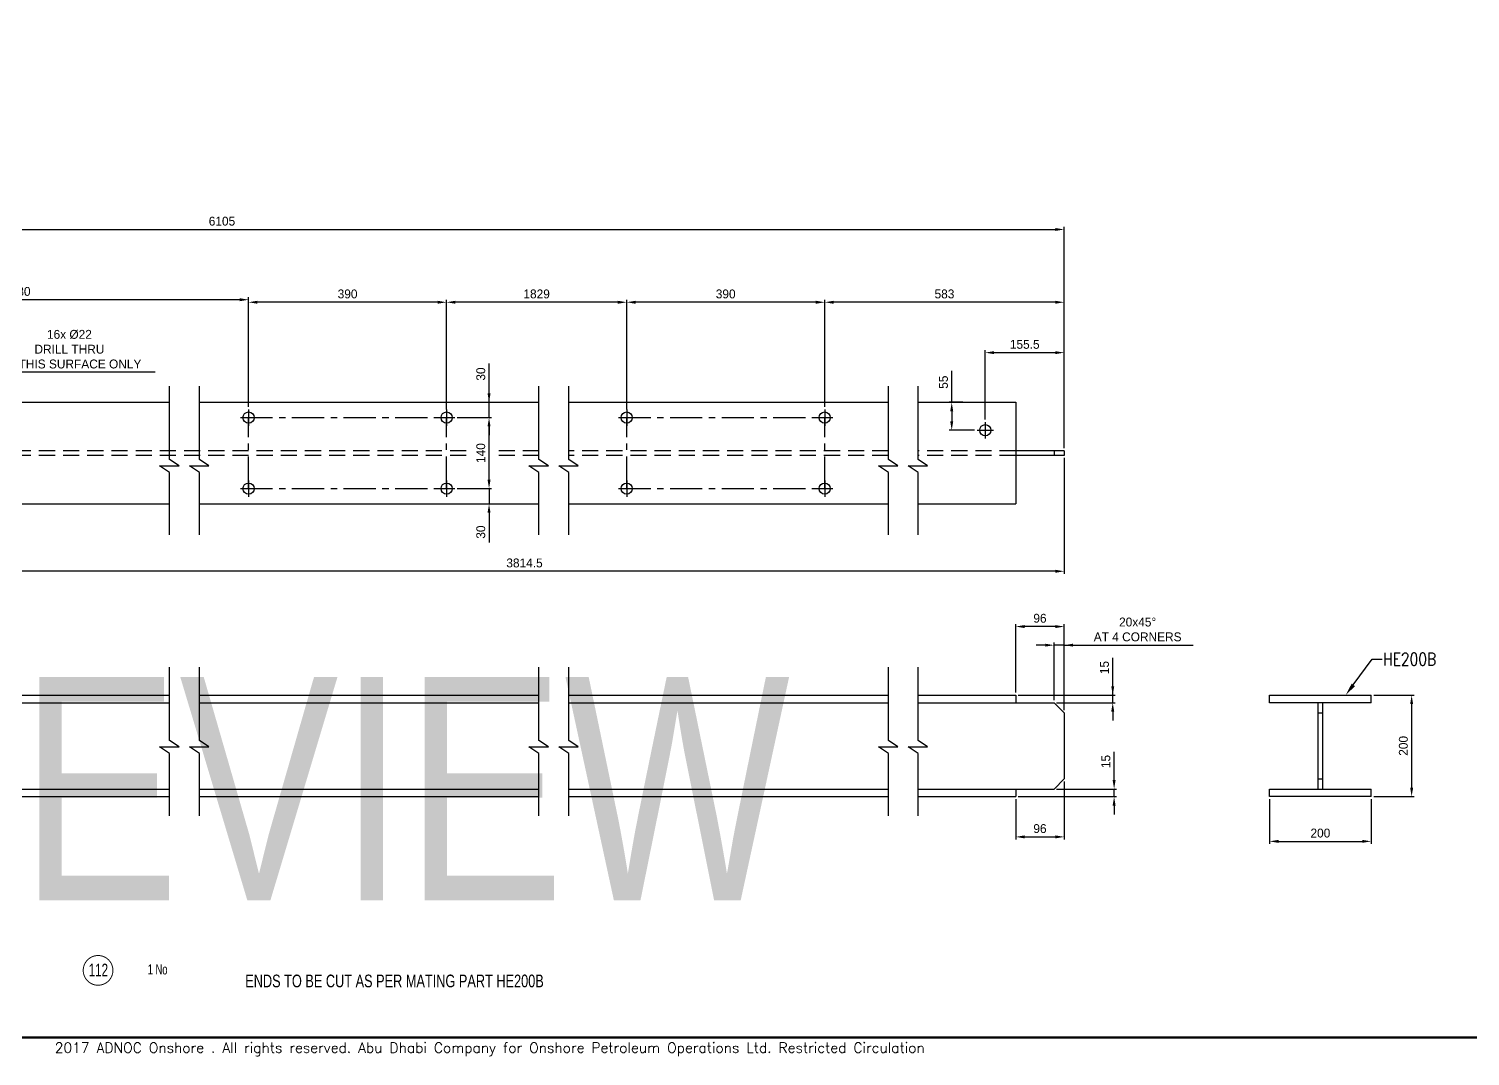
# Model space of a CAD drawing. Header units: millimetres. Extents: x 0 to 16187, y -20471 to 6290.
# Drawn here: x 3148 to 3716, y 8 to 412 of the extents above; entities that cross this region are included whole.
import ezdxf
from ezdxf import colors
from ezdxf.entities.mleader import LeaderData, LeaderLine
from ezdxf.enums import TextEntityAlignment as Align
from ezdxf.math import Vec2, Vec3

# ---------------------------------------------------------------- set-up
doc = ezdxf.new("R2018")
doc.units = ezdxf.units.MM
doc.header["$PDSIZE"] = -1
doc.linetypes.add('CENTERX2', pattern=[20.32, 12.7, -2.54, 2.54, -2.54])
doc.linetypes.add('DASHED2', pattern=[9.525, 6.35, -3.175])
doc.layers.add('BORDER1', color=3, linetype='Continuous')
doc.layers.add('BORDER2', color=7, linetype='Continuous')
doc.styles.add('ROMANC', font='ROMANC', dxfattribs={"height": 5})
doc.styles.add('ROMANS', font='ROMANS.shx', dxfattribs={"width": 0.8})
doc.styles.add('ROMANT', font='ROMANT', dxfattribs={"height": 4})
doc.styles.add('SLDTEXTSTYLE0', font='TXT', dxfattribs={"width": 0.75})
doc.styles.add('SLDTEXTSTYLE2', font='TXT', dxfattribs={"width": 0.686449})
doc.dimstyles.new('AM_ISO', dxfattribs={"dimtxt": 3.5, "dimasz": 3.5, "dimexe": 1, "dimexo": 1, "dimgap": 1.5, "dimtad": 1, "dimdsep": 46, "dimtxsty": 'Standard', "dimcen": 0, "dimclrd": 1, "dimclre": 1, "dimclrt": 1, "dimadec": 0, "dimazin": 2, "dimtp": 0.1, "dimtm": 0.1, "dimtfac": 0.71, "dimtdec": 3, "dimtmove": 0, "dimatfit": 3, "dimfxl": 1, "dimlwd": -1, "dimlwe": -1, "dimarcsym": 1})
doc.dimstyles.new('AM_ISO$3', dxfattribs={"dimtxt": 3.5, "dimasz": 3.5, "dimexe": 1, "dimexo": 1, "dimgap": 1.5, "dimtad": 1, "dimtoh": 1, "dimdsep": 46, "dimtxsty": 'Standard', "dimcen": 0, "dimclrd": 1, "dimclre": 1, "dimclrt": 1, "dimadec": 0, "dimazin": 2, "dimtp": 0.1, "dimtm": 0.1, "dimtfac": 0.71, "dimtdec": 3, "dimtofl": 0, "dimtmove": 0, "dimatfit": 0, "dimfxl": 1, "dimlwd": -1, "dimlwe": -1, "dimarcsym": 1})

# ---------------------------------------------------------------- blocks, each defined once
blk = doc.blocks.new('*U609')
at = {"layer": 'BORDER1', "color": 154, "true_color": 0x1859a9, "const_width": 1}
blk.add_lwpolyline([(1.81, 811), (1144, 811), (1144, 0), (0, 0), (0, 811)], close=True, dxfattribs=at)
at = {"layer": 'BORDER2', "color": 154, "true_color": 0x1859a9, "style": 'ROMANS'}
blk.add_text('2017 ADNOC Onshore . All rights reserved. Abu Dhabi Company for Onshore Petroleum Operations Ltd. Restricted Circulation', height=4, dxfattribs=at).set_placement((489.5, -2), align=Align.TOP_CENTER)
at = {"layer": 'BORDER2', "flags": 8}
for tag, height, style, p in [('REV-A', 3.24, 'ROMANS', (986.93, 140.25)), ('RE-A', 8.06, 'ROMANT', (1084.63, 7.17))]:
    blk.add_attdef(tag, text='', height=height, dxfattribs=dict(at, style=style)).set_placement(p, align=Align.CENTER)
at = {"layer": 'BORDER2', "style": 'ROMANS', "width": 3.830216}
blk.add_attdef('DATE-A', text='', height=3.24, dxfattribs=at).set_placement((995.51, 140.25), (1008.51, 140.25), align=Align.FIT)
at = {"layer": 'BORDER2'}
for tag, height, style, p in [('DRN-A', 3.24, 'ROMANS', (1018.38, 140.25)), ('CHD-A', 3.24, 'ROMANS', (1032.35, 140.25)), ('APD-A', 3.24, 'ROMANS', (1046.64, 140.25)), ('CONS_CONT_VEND', 4.2, 'ROMANC', (1061.39, 72.83))]:
    blk.add_attdef(tag, text='', height=height, dxfattribs=dict(at, style=style)).set_placement(p, align=Align.CENTER)
at = {"layer": 'BORDER2', "style": 'ROMANS', "width": 0.8}
for tag, p, height in [('1:X', (997.23, 122.55), 3.5), ('LOC', (1042.74, 122.55), 3.5), ('PROJ_NO', (1118.64, 122.55), 3.5), ('CONS_DRG_NO', (1011, 63), 3)]:
    blk.add_attdef(tag, p, '', height=height, dxfattribs=at)
at = {"layer": 'BORDER2', "lineweight": 30, "width": 0.8, "flags": 104}
blk.add_attdef('COMMENTS-A', text='', height=2.2, dxfattribs=at).set_placement((1055.21, 142.07), align=Align.MIDDLE_LEFT)
at = {"layer": 'BORDER2', "style": 'ROMANS', "width": 0.8}
for tag, p in [('PROJECT_TITLE_1', (1061.07, 55.35)), ('PROJECT_TITLE_2', (1061.07, 49.3))]:
    blk.add_attdef(tag, text='', height=3.5, dxfattribs=at).set_placement(p, align=Align.MIDDLE)
at = {"layer": 'BORDER2', "style": 'ROMANT', "width": 0.8}
for tag, p in [('DRG_TITLE_1', (1061.07, 36.31)), ('DRG_TITLE_2', (1061.07, 28.31)), ('DRG_TITLE_3', (1061.07, 20.31))]:
    blk.add_attdef(tag, text='', height=5, dxfattribs=at).set_placement(p, align=Align.CENTER)
at = {"layer": 'BORDER2', "style": 'ROMANT'}
for tag, p in [('AR', (995, 7.17)), ('PA', (1011.74, 7.17)), ('DC', (1028.45, 7.17)), ('TS', (1120.84, 7.17))]:
    blk.add_attdef(tag, p, '', height=8.06, dxfattribs=at)
for tag, p in [('SRNO', (1074.7, 7.17)), ('SH', (1115.8, 7.18))]:
    blk.add_attdef(tag, text='', height=8.06, dxfattribs=at).set_placement(p, align=Align.RIGHT)
at = {"layer": 'BORDER2', "style": 'ROMANS', "flags": 2}
blk.add_attdef('TB_VERSION', text='', height=2, dxfattribs=at).set_placement((1, -1), align=Align.TOP_LEFT)
blk = doc.blocks.new('*D5417')
at = {"color": 1, "linetype": 'ByBlock'}
for p, q in [((3556.32, 115.89), (3556.32, 93.04)), ((3537.22, 108.89), (3537.22, 93.04)), ((3540.72, 94.04), (3552.82, 94.04))]:
    blk.add_line(p, q, dxfattribs=at)
at = {"color": 1}
for points in [[(3540.72, 94.62), (3540.72, 93.45), (3537.22, 94.04)], [(3552.82, 93.45), (3552.82, 94.62), (3556.32, 94.04)]]:
    blk.add_solid(points, dxfattribs=at)
at = {"layer": 'Defpoints', "color": 0}
for p in [(3556.32, 116.89), (3537.22, 109.89), (3556.32, 94.04)]:
    blk.add_point(p, dxfattribs=at)
at = {"color": 1, "insert": (3546.77, 97.29), "char_height": 3.5, "attachment_point": 5}
blk.add_mtext('96', dxfattribs=at)
blk = doc.blocks.new('*D5418')
at = {"color": 1, "linetype": 'ByBlock'}
for p, q in [((3537.22, 150.89), (3537.22, 177.88)), ((3552.82, 176.88), (3540.72, 176.88)), ((3556.32, 143.89), (3556.32, 177.88))]:
    blk.add_line(p, q, dxfattribs=at)
at = {"color": 1}
for points in [[(3540.72, 177.46), (3540.72, 176.3), (3537.22, 176.88)], [(3552.82, 176.3), (3552.82, 177.46), (3556.32, 176.88)]]:
    blk.add_solid(points, dxfattribs=at)
at = {"layer": 'Defpoints', "color": 0}
for p in [(3537.22, 176.88), (3537.22, 149.89), (3556.32, 142.89)]:
    blk.add_point(p, dxfattribs=at)
at = {"color": 1, "insert": (3546.77, 180.13), "char_height": 3.5, "attachment_point": 5}
blk.add_mtext('96', dxfattribs=at)
blk = doc.blocks.new('*D5419')
at = {"color": 1, "linetype": 'ByBlock'}
for p, q in [((3575.43, 149.89), (3575.43, 164.55)), ((3575.43, 153.39), (3575.43, 156.89)), ((3538.22, 149.89), (3576.43, 149.89)), ((3575.43, 146.89), (3575.43, 149.89)), ((3553.32, 146.89), (3576.43, 146.89)), ((3575.43, 143.39), (3575.43, 139.89))]:
    blk.add_line(p, q, dxfattribs=at)
at = {"color": 1}
for points in [[(3574.85, 153.39), (3576.02, 153.39), (3575.43, 149.89)], [(3576.02, 143.39), (3574.85, 143.39), (3575.43, 146.89)]]:
    blk.add_solid(points, dxfattribs=at)
at = {"layer": 'Defpoints', "color": 0}
for p in [(3537.22, 149.89), (3575.43, 149.89), (3552.32, 146.89)]:
    blk.add_point(p, dxfattribs=at)
at = {"color": 1, "insert": (3572.18, 160.72), "char_height": 3.5, "attachment_point": 5, "rotation": 90}
blk.add_mtext('15', dxfattribs=at)
blk = doc.blocks.new('*D5420')
at = {"color": 1, "linetype": 'ByBlock'}
for p, q in [((3552.32, 147.89), (3552.32, 170.55)), ((3556.32, 143.89), (3556.32, 170.55)), ((3548.82, 169.55), (3545.32, 169.55)), ((3556.32, 169.55), (3552.32, 169.55)), ((3556.32, 169.55), (3607.15, 169.55)), ((3559.82, 169.55), (3563.32, 169.55))]:
    blk.add_line(p, q, dxfattribs=at)
at = {"color": 1}
for points in [[(3548.82, 168.97), (3548.82, 170.14), (3552.32, 169.55)], [(3559.82, 170.14), (3559.82, 168.97), (3556.32, 169.55)]]:
    blk.add_solid(points, dxfattribs=at)
at = {"layer": 'Defpoints', "color": 0}
for p in [(3552.32, 169.55), (3552.32, 146.89), (3556.32, 142.89)]:
    blk.add_point(p, dxfattribs=at)
at = {"color": 1, "insert": (3585.24, 175.72), "char_height": 3.5, "attachment_point": 5}
blk.add_mtext('20x45%%d\\PAT 4 CORNERS', dxfattribs=at)
blk = doc.blocks.new('*D5421')
at = {"color": 1, "linetype": 'ByBlock'}
for p, q in [((3575.98, 116.39), (3575.98, 127.55)), ((3538.22, 109.89), (3576.98, 109.89)), ((3553.32, 112.89), (3576.98, 112.89)), ((3575.98, 109.89), (3575.98, 112.89)), ((3575.98, 106.39), (3575.98, 102.89))]:
    blk.add_line(p, q, dxfattribs=at)
at = {"color": 1}
for points in [[(3575.4, 116.39), (3576.56, 116.39), (3575.98, 112.89)], [(3576.56, 106.39), (3575.4, 106.39), (3575.98, 109.89)]]:
    blk.add_solid(points, dxfattribs=at)
at = {"layer": 'Defpoints', "color": 0}
for p in [(3537.22, 109.89), (3552.32, 112.89), (3575.98, 112.89)]:
    blk.add_point(p, dxfattribs=at)
at = {"color": 1, "insert": (3572.73, 123.72), "char_height": 3.5, "attachment_point": 5, "rotation": 90}
blk.add_mtext('15', dxfattribs=at)
blk = doc.blocks.new('*D5422')
at = {"color": 1, "linetype": 'ByBlock'}
for p, q in [((3525.22, 258.44), (3525.22, 285.77)), ((3528.72, 284.77), (3552.82, 284.77)), ((3556.32, 247.11), (3556.32, 285.77))]:
    blk.add_line(p, q, dxfattribs=at)
at = {"color": 1}
for points in [[(3528.72, 285.36), (3528.72, 284.19), (3525.22, 284.77)], [(3552.82, 284.19), (3552.82, 285.36), (3556.32, 284.77)]]:
    blk.add_solid(points, dxfattribs=at)
at = {"layer": 'Defpoints', "color": 0}
for p in [(3556.32, 284.77), (3525.22, 257.44), (3556.32, 246.11)]:
    blk.add_point(p, dxfattribs=at)
at = {"color": 1, "insert": (3540.77, 288.02), "char_height": 3.5, "attachment_point": 5}
blk.add_mtext('155.5', dxfattribs=at)
blk = doc.blocks.new('*D5424')
at = {"color": 1, "linetype": 'ByBlock'}
for p, q in [((3129.12, 277.03), (3109.26, 258.14)), ((3198.29, 277.03), (3129.12, 277.03)), ((3103.54, 252.7), (3106.73, 255.73)), ((3101, 250.29), (3098.47, 247.88))]:
    blk.add_line(p, q, dxfattribs=at)
at = {"color": 1}
for points in [[(3108.86, 258.56), (3109.67, 257.72), (3106.73, 255.73)], [(3101.4, 249.86), (3100.6, 250.71), (3103.54, 252.7)]]:
    blk.add_solid(points, dxfattribs=at)
at = {"layer": 'Defpoints', "color": 0}
for p in [(3106.73, 255.73), (3103.54, 252.7)]:
    blk.add_point(p, dxfattribs=at)
at = {"color": 1, "insert": (3164.46, 286.11), "char_height": 3.5, "attachment_point": 5}
blk.add_mtext('16x %%c22\\PDRILL THRU\\PON THIS SURFACE ONLY', dxfattribs=at)
blk = doc.blocks.new('*D5425')
at = {"color": 1, "linetype": 'ByBlock'}
for p, q in [((3512.01, 265.21), (3512.01, 277.55)), ((3516.33, 265.21), (3511.01, 265.21)), ((3512.01, 261.71), (3512.01, 257.71)), ((3521, 254.21), (3511.01, 254.21))]:
    blk.add_line(p, q, dxfattribs=at)
at = {"color": 1}
for points in [[(3512.59, 261.71), (3511.42, 261.71), (3512.01, 265.21)], [(3511.42, 257.71), (3512.59, 257.71), (3512.01, 254.21)]]:
    blk.add_solid(points, dxfattribs=at)
at = {"layer": 'Defpoints', "color": 0}
for p in [(3517.33, 265.21), (3512.01, 254.21), (3522, 254.21)]:
    blk.add_point(p, dxfattribs=at)
at = {"color": 1, "insert": (3508.76, 273.13), "char_height": 3.5, "attachment_point": 5, "rotation": 90}
blk.add_mtext('55', dxfattribs=at)
blk = doc.blocks.new('*D5427')
at = {"color": 1, "linetype": 'ByBlock'}
for p, q in [((3383.97, 263.44), (3383.97, 305.62)), ((3458.47, 304.62), (3387.47, 304.62)), ((3461.97, 263.44), (3461.97, 305.62))]:
    blk.add_line(p, q, dxfattribs=at)
at = {"color": 1}
for points in [[(3387.47, 305.2), (3387.47, 304.03), (3383.97, 304.62)], [(3458.47, 304.03), (3458.47, 305.2), (3461.97, 304.62)]]:
    blk.add_solid(points, dxfattribs=at)
at = {"layer": 'Defpoints', "color": 0}
for p in [(3383.97, 304.62), (3383.97, 262.44), (3461.97, 262.44)]:
    blk.add_point(p, dxfattribs=at)
at = {"color": 1, "insert": (3422.97, 307.87), "char_height": 3.5, "attachment_point": 5}
blk.add_mtext('390', dxfattribs=at)
blk = doc.blocks.new('*D5429')
at = {"color": 1, "linetype": 'ByBlock'}
for p, q in [((3235.03, 263.44), (3235.03, 305.62)), ((3309.53, 304.62), (3238.53, 304.62)), ((3313.03, 263.44), (3313.03, 305.62))]:
    blk.add_line(p, q, dxfattribs=at)
at = {"color": 1}
for points in [[(3238.53, 305.2), (3238.53, 304.03), (3235.03, 304.62)], [(3309.53, 304.03), (3309.53, 305.2), (3313.03, 304.62)]]:
    blk.add_solid(points, dxfattribs=at)
at = {"layer": 'Defpoints', "color": 0}
for p in [(3235.03, 304.62), (3235.03, 262.44), (3313.03, 262.44)]:
    blk.add_point(p, dxfattribs=at)
at = {"color": 1, "insert": (3274.03, 307.87), "char_height": 3.5, "attachment_point": 5}
blk.add_mtext('390', dxfattribs=at)
blk = doc.blocks.new('*D5436')
at = {"color": 1, "linetype": 'ByBlock'}
for p, q in [((3131.13, 249.99), (3131.13, 197.66)), ((3556.32, 243.31), (3556.32, 197.66)), ((3552.82, 198.66), (3134.63, 198.66))]:
    blk.add_line(p, q, dxfattribs=at)
at = {"color": 1}
for points in [[(3134.63, 199.24), (3134.63, 198.07), (3131.13, 198.66)], [(3552.82, 198.07), (3552.82, 199.24), (3556.32, 198.66)]]:
    blk.add_solid(points, dxfattribs=at)
at = {"layer": 'Defpoints', "color": 0}
for p in [(3131.13, 250.99), (3556.32, 244.31), (3131.13, 198.66)]:
    blk.add_point(p, dxfattribs=at)
at = {"color": 1, "insert": (3343.73, 201.91), "char_height": 3.5, "attachment_point": 5}
blk.add_mtext('3814.5', dxfattribs=at)
blk = doc.blocks.new('*D5448')
at = {"color": 1, "linetype": 'ByBlock'}
for p, q in [((3461.97, 263.44), (3461.97, 305.62)), ((3552.82, 304.62), (3465.47, 304.62)), ((3556.32, 247.11), (3556.32, 305.62))]:
    blk.add_line(p, q, dxfattribs=at)
at = {"color": 1}
for points in [[(3465.47, 305.2), (3465.47, 304.03), (3461.97, 304.62)], [(3552.82, 304.03), (3552.82, 305.2), (3556.32, 304.62)]]:
    blk.add_solid(points, dxfattribs=at)
at = {"layer": 'Defpoints', "color": 0}
for p in [(3461.97, 304.62), (3461.97, 262.44), (3556.32, 246.11)]:
    blk.add_point(p, dxfattribs=at)
at = {"color": 1, "insert": (3509.15, 307.87), "char_height": 3.5, "attachment_point": 5}
blk.add_mtext('583', dxfattribs=at)
blk = doc.blocks.new('*D5450')
at = {"color": 1, "linetype": 'ByBlock'}
for p, q in [((3313.03, 262.41), (3313.03, 305.62)), ((3380.47, 304.62), (3316.53, 304.62)), ((3383.97, 262.41), (3383.97, 305.62))]:
    blk.add_line(p, q, dxfattribs=at)
at = {"color": 1}
for points in [[(3316.53, 305.2), (3316.53, 304.03), (3313.03, 304.62)], [(3380.47, 304.03), (3380.47, 305.2), (3383.97, 304.62)]]:
    blk.add_solid(points, dxfattribs=at)
at = {"layer": 'Defpoints', "color": 0}
for p in [(3313.03, 304.62), (3313.03, 261.41), (3383.97, 261.41)]:
    blk.add_point(p, dxfattribs=at)
at = {"color": 1, "insert": (3348.5, 307.87), "char_height": 3.5, "attachment_point": 5}
blk.add_mtext('1829', dxfattribs=at)
blk = doc.blocks.new('*D5452')
at = {"color": 1, "linetype": 'ByBlock'}
for p, q in [((3052.84, 263.44), (3052.84, 306.62)), ((3235.03, 263.44), (3235.03, 306.62)), ((3231.53, 305.62), (3056.34, 305.62))]:
    blk.add_line(p, q, dxfattribs=at)
at = {"color": 1}
for points in [[(3056.34, 306.2), (3056.34, 305.03), (3052.84, 305.62)], [(3231.53, 305.03), (3231.53, 306.2), (3235.03, 305.62)]]:
    blk.add_solid(points, dxfattribs=at)
at = {"layer": 'Defpoints', "color": 0}
for p in [(3052.84, 305.62), (3052.84, 262.44), (3235.03, 262.44)]:
    blk.add_point(p, dxfattribs=at)
at = {"color": 1, "insert": (3143.94, 308.87), "char_height": 3.5, "attachment_point": 5}
blk.add_mtext('1880', dxfattribs=at)
blk = doc.blocks.new('*D5455')
at = {"color": 1, "linetype": 'ByBlock'}
for p, q in [((2892.79, 247.11), (2892.79, 334.29)), ((2896.29, 333.29), (3552.82, 333.29)), ((3556.32, 247.11), (3556.32, 334.29))]:
    blk.add_line(p, q, dxfattribs=at)
at = {"color": 1}
for points in [[(2896.29, 333.87), (2896.29, 332.7), (2892.79, 333.29)], [(3552.82, 332.7), (3552.82, 333.87), (3556.32, 333.29)]]:
    blk.add_solid(points, dxfattribs=at)
at = {"layer": 'Defpoints', "color": 0}
for p in [(3556.32, 333.29), (2892.79, 246.11), (3556.32, 246.11)]:
    blk.add_point(p, dxfattribs=at)
at = {"color": 1, "insert": (3224.55, 336.54), "char_height": 3.5, "attachment_point": 5}
blk.add_mtext('6105', dxfattribs=at)
blk = doc.blocks.new('*D5482')
at = {"color": 1, "linetype": 'ByBlock'}
for p, q in [((3329.76, 234.71), (3329.76, 238.21)), ((3317.25, 231.21), (3330.76, 231.21)), ((3329.76, 231.21), (3329.76, 225.21)), ((3328.98, 225.21), (3330.76, 225.21)), ((3329.76, 221.71), (3329.76, 209.96))]:
    blk.add_line(p, q, dxfattribs=at)
at = {"color": 1}
for points in [[(3329.17, 234.71), (3330.34, 234.71), (3329.76, 231.21)], [(3330.34, 221.71), (3329.17, 221.71), (3329.76, 225.21)]]:
    blk.add_solid(points, dxfattribs=at)
at = {"layer": 'Defpoints', "color": 0}
for p in [(3316.25, 231.21), (3327.98, 225.21), (3329.76, 225.21)]:
    blk.add_point(p, dxfattribs=at)
at = {"color": 1, "insert": (3326.51, 214.09), "char_height": 3.5, "attachment_point": 5, "rotation": 90}
blk.add_mtext('30', dxfattribs=at)
blk = doc.blocks.new('*D5483')
at = {"color": 1, "linetype": 'ByBlock'}
for p, q in [((3317.25, 259.21), (3330.76, 259.21)), ((3329.76, 234.71), (3329.76, 255.71)), ((3317.25, 231.21), (3330.76, 231.21))]:
    blk.add_line(p, q, dxfattribs=at)
at = {"color": 1}
for points in [[(3330.34, 255.71), (3329.17, 255.71), (3329.76, 259.21)], [(3329.17, 234.71), (3330.34, 234.71), (3329.76, 231.21)]]:
    blk.add_solid(points, dxfattribs=at)
at = {"layer": 'Defpoints', "color": 0}
for p in [(3316.25, 259.21), (3329.76, 259.21), (3316.25, 231.21)]:
    blk.add_point(p, dxfattribs=at)
at = {"color": 1, "insert": (3326.51, 245.21), "char_height": 3.5, "attachment_point": 5, "rotation": 90}
blk.add_mtext('140', dxfattribs=at)
blk = doc.blocks.new('*D5484')
at = {"color": 1, "linetype": 'ByBlock'}
for p, q in [((3329.76, 265.21), (3329.76, 280.46)), ((3329.76, 268.71), (3329.76, 272.21)), ((3325.42, 265.21), (3330.76, 265.21)), ((3329.76, 259.21), (3329.76, 265.21)), ((3317.25, 259.21), (3330.76, 259.21)), ((3329.76, 255.71), (3329.76, 252.21))]:
    blk.add_line(p, q, dxfattribs=at)
at = {"color": 1}
for points in [[(3329.17, 268.71), (3330.34, 268.71), (3329.76, 265.21)], [(3330.34, 255.71), (3329.17, 255.71), (3329.76, 259.21)]]:
    blk.add_solid(points, dxfattribs=at)
at = {"layer": 'Defpoints', "color": 0}
for p in [(3324.42, 265.21), (3329.76, 265.21), (3316.25, 259.21)]:
    blk.add_point(p, dxfattribs=at)
at = {"color": 1, "insert": (3326.51, 276.34), "char_height": 3.5, "attachment_point": 5, "rotation": 90}
blk.add_mtext('30', dxfattribs=at)
blk = doc.blocks.new('*D5485')
at = {"color": 1, "linetype": 'ByBlock'}
for p, q in [((3637.23, 108.89), (3637.23, 91.27)), ((3677.23, 108.89), (3677.23, 91.27)), ((3640.73, 92.27), (3673.73, 92.27))]:
    blk.add_line(p, q, dxfattribs=at)
at = {"color": 1}
for points in [[(3640.73, 92.86), (3640.73, 91.69), (3637.23, 92.27)], [(3673.73, 91.69), (3673.73, 92.86), (3677.23, 92.27)]]:
    blk.add_solid(points, dxfattribs=at)
at = {"layer": 'Defpoints', "color": 0}
for p in [(3637.23, 109.89), (3677.23, 109.89), (3677.23, 92.27)]:
    blk.add_point(p, dxfattribs=at)
at = {"color": 1, "insert": (3657.23, 95.52), "char_height": 3.5, "attachment_point": 5}
blk.add_mtext('200', dxfattribs=at)
blk = doc.blocks.new('*D5486')
at = {"color": 1, "linetype": 'ByBlock'}
for p, q in [((3678.23, 149.89), (3694.17, 149.89)), ((3693.17, 146.39), (3693.17, 113.39)), ((3678.23, 109.89), (3694.17, 109.89))]:
    blk.add_line(p, q, dxfattribs=at)
at = {"color": 1}
for points in [[(3693.76, 146.39), (3692.59, 146.39), (3693.17, 149.89)], [(3692.59, 113.39), (3693.76, 113.39), (3693.17, 109.89)]]:
    blk.add_solid(points, dxfattribs=at)
at = {"layer": 'Defpoints', "color": 0}
for p in [(3677.23, 149.89), (3677.23, 109.89), (3693.17, 109.89)]:
    blk.add_point(p, dxfattribs=at)
at = {"color": 1, "insert": (3689.92, 129.89), "char_height": 3.5, "attachment_point": 5, "rotation": 90}
blk.add_mtext('200', dxfattribs=at)

msp = doc.modelspace()

# ---------------------------------------------------------------- linework, layer by layer
for p, q in [((3203.94299, 242.74036), (3203.94299, 271.6042)), ((3215.66418, 242.74036), (3215.66418, 271.6042)), ((3349.40788, 242.74036), (3349.40788, 271.6042)), ((3361.12907, 242.74036), (3361.12907, 271.6042)), ((3487.05385, 242.74036), (3487.05385, 271.6042)), ((3498.77504, 242.74036), (3498.77504, 271.6042)), ((3552.31911, 246.11461), (3552.31911, 244.31461)), ((3203.94299, 237.60342), (3200.00793, 240.23142)), ((3200.00793, 240.23142), (3207.67887, 240.23142)), ((3207.67887, 240.23142), (3203.94299, 242.74036)), ((3215.66418, 237.60342), (3211.72912, 240.23142)), ((3211.72912, 240.23142), (3219.40006, 240.23142)), ((3219.40006, 240.23142), (3215.66418, 242.74036)), ((3349.40788, 237.60342), (3345.47282, 240.23142)), ((3345.47282, 240.23142), (3353.14376, 240.23142)), ((3353.14376, 240.23142), (3349.40788, 242.74036)), ((3361.12907, 237.60342), (3357.19401, 240.23142)), ((3357.19401, 240.23142), (3364.86495, 240.23142)), ((3364.86495, 240.23142), (3361.12907, 242.74036)), ((3487.05385, 237.60342), (3483.11879, 240.23142)), ((3483.11879, 240.23142), (3490.78973, 240.23142)), ((3490.78973, 240.23142), (3487.05385, 242.74036)), ((3498.77504, 237.60342), (3494.83998, 240.23142)), ((3494.83998, 240.23142), (3502.51092, 240.23142)), ((3502.51092, 240.23142), (3498.77504, 242.74036)), ((3203.94299, 212.99824), (3203.94299, 237.60342)), ((3215.66418, 212.99824), (3215.66418, 237.60342)), ((3349.40788, 212.99824), (3349.40788, 237.60342)), ((3361.12907, 212.99824), (3361.12907, 237.60342)), ((3487.05385, 212.99824), (3487.05385, 237.60342)), ((3498.77504, 212.99824), (3498.77504, 237.60342)), ((3203.94299, 132.0278), (3203.94299, 160.89164)), ((3215.66418, 132.0278), (3215.66418, 160.89164)), ((3349.40788, 132.0278), (3349.40788, 160.89164)), ((3361.12907, 132.0278), (3361.12907, 160.89164)), ((3487.05385, 132.0278), (3487.05385, 160.89164)), ((3498.77504, 132.0278), (3498.77504, 160.89164)), ((3085.75818, 149.88622), (3203.94299, 149.88622)), ((3215.66418, 149.88622), (3349.40788, 149.88622)), ((3361.12907, 149.88622), (3487.05385, 149.88622)), ((3498.77504, 149.88622), (3537.21911, 149.88622)), ((3537.21911, 149.88622), (3537.21911, 146.88622)), ((3085.75818, 146.88622), (3203.94299, 146.88622)), ((3215.66418, 146.88622), (3349.40788, 146.88622)), ((3361.12907, 146.88622), (3487.05385, 146.88622)), ((3498.77504, 146.88622), (3552.31911, 146.88622)), ((3552.31911, 146.88622), (3556.31911, 142.88622)), ((3556.31911, 142.88622), (3556.31911, 116.88622)), ((3656.32625, 142.88622), (3658.12625, 142.88622)), ((3207.67887, 129.51885), (3203.94299, 132.0278)), ((3219.40006, 129.51885), (3215.66418, 132.0278)), ((3353.14376, 129.51885), (3349.40788, 132.0278)), ((3364.86495, 129.51885), (3361.12907, 132.0278)), ((3490.78973, 129.51885), (3487.05385, 132.0278)), ((3502.51092, 129.51885), (3498.77504, 132.0278)), ((3203.94299, 126.89086), (3200.00793, 129.51885)), ((3200.00793, 129.51885), (3207.67887, 129.51885)), ((3203.94299, 102.28568), (3203.94299, 126.89086)), ((3215.66418, 126.89086), (3211.72912, 129.51885)), ((3211.72912, 129.51885), (3219.40006, 129.51885)), ((3215.66418, 102.28568), (3215.66418, 126.89086)), ((3349.40788, 126.89086), (3345.47282, 129.51885)), ((3345.47282, 129.51885), (3353.14376, 129.51885)), ((3349.40788, 102.28568), (3349.40788, 126.89086)), ((3361.12907, 126.89086), (3357.19401, 129.51885)), ((3357.19401, 129.51885), (3364.86495, 129.51885)), ((3361.12907, 102.28568), (3361.12907, 126.89086)), ((3487.05385, 126.89086), (3483.11879, 129.51885)), ((3483.11879, 129.51885), (3490.78973, 129.51885)), ((3487.05385, 102.28568), (3487.05385, 126.89086)), ((3498.77504, 126.89086), (3494.83998, 129.51885)), ((3494.83998, 129.51885), (3502.51092, 129.51885)), ((3498.77504, 102.28568), (3498.77504, 126.89086)), ((3556.31911, 116.88622), (3552.31911, 112.88622)), ((3656.32625, 116.88622), (3658.12625, 116.88622)), ((3085.75818, 112.88622), (3203.94299, 112.88622)), ((3085.75818, 109.88622), (3203.94299, 109.88622)), ((3215.66418, 112.88622), (3349.40788, 112.88622)), ((3215.66418, 109.88622), (3349.40788, 109.88622)), ((3361.12907, 112.88622), (3487.05385, 112.88622)), ((3361.12907, 109.88622), (3487.05385, 109.88622)), ((3498.77504, 112.88622), (3552.31911, 112.88622)), ((3498.77504, 109.88622), (3537.21911, 109.88622)), ((3537.21911, 112.88622), (3537.21911, 109.88622))]:
    msp.add_line(p, q)
at = {"color": 7, "linetype": 'Continuous', "lineweight": 25}
for p, q in [((3085.75818, 265.21461), (3203.94299, 265.21461)), ((3215.66418, 265.21461), (3349.40788, 265.21461)), ((3235.03104, 262.43729), (3235.03104, 255.99193)), ((3313.03104, 262.43729), (3313.03104, 255.99193)), ((3361.12907, 265.21461), (3487.05385, 265.21461)), ((3383.97258, 262.43729), (3383.97258, 255.99193)), ((3461.97258, 262.43729), (3461.97258, 255.99193)), ((3498.77504, 265.21461), (3537.21911, 265.21461)), ((3537.21911, 265.21461), (3537.21911, 245.21461)), ((3537.21911, 265.21461), (3537.21911, 225.21461)), ((3231.80836, 259.21461), (3238.25372, 259.21461)), ((3309.80836, 259.21461), (3316.25372, 259.21461)), ((3380.7499, 259.21461), (3387.19526, 259.21461)), ((3458.7499, 259.21461), (3465.19526, 259.21461)), ((3525.21911, 257.43729), (3525.21911, 250.99193)), ((3521.99643, 254.21461), (3528.44179, 254.21461)), ((3521.99643, 254.21461), (3528.44179, 254.21461)), ((3556.31911, 246.11461), (3537.21911, 246.11461)), ((3537.21911, 245.21461), (3537.21911, 225.21461)), ((3556.31911, 244.31461), (3537.21911, 244.31461)), ((3556.31911, 246.11461), (3556.31911, 244.31461)), ((3235.03104, 234.43729), (3235.03104, 227.99193)), ((3313.03104, 234.43729), (3313.03104, 227.99193)), ((3383.97258, 234.43729), (3383.97258, 227.99193)), ((3461.97258, 234.43729), (3461.97258, 227.99193)), ((3231.80836, 231.21461), (3238.25372, 231.21461)), ((3309.80836, 231.21461), (3316.25372, 231.21461)), ((3380.7499, 231.21461), (3387.19526, 231.21461)), ((3458.7499, 231.21461), (3465.19526, 231.21461)), ((3085.75818, 225.21461), (3203.94299, 225.21461)), ((3215.66418, 225.21461), (3349.40788, 225.21461)), ((3361.12907, 225.21461), (3487.05385, 225.21461)), ((3498.77504, 225.21461), (3537.21911, 225.21461)), ((3637.22625, 149.88622), (3677.22625, 149.88622)), ((3637.22625, 146.88622), (3637.22625, 149.88622)), ((3677.22625, 146.88622), (3677.22625, 149.88622)), ((3677.22625, 146.88622), (3637.22625, 146.88622)), ((3656.32625, 112.88622), (3656.32625, 146.88622)), ((3658.12625, 112.88622), (3658.12625, 146.88622)), ((3637.22625, 112.88622), (3677.22625, 112.88622)), ((3637.22625, 109.88622), (3637.22625, 112.88622)), ((3677.22625, 109.88622), (3637.22625, 109.88622)), ((3677.22625, 109.88622), (3677.22625, 112.88622))]:
    msp.add_line(p, q, dxfattribs=at)
at = {"color": 3, "linetype": 'CENTERX2', "lineweight": 25}
for p, q in [((3231.80836, 259.21461), (3316.25372, 259.21461)), ((3235.03104, 231.21461), (3235.03104, 259.21461)), ((3313.03104, 231.21461), (3313.03104, 259.21461)), ((3380.7499, 259.21461), (3465.19526, 259.21461)), ((3383.97258, 231.21461), (3383.97258, 259.21461)), ((3461.97258, 231.21461), (3461.97258, 259.21461)), ((3231.80836, 231.21461), (3316.25372, 231.21461)), ((3380.7499, 231.21461), (3465.19526, 231.21461))]:
    msp.add_line(p, q, dxfattribs=at)
at = {"color": 2, "linetype": 'DASHED2'}
for p, q in [((3320.74093, 246.11461), (3085.75818, 246.11461)), ((3320.74093, 244.31461), (3085.75818, 244.31461)), ((3349.40788, 246.11461), (3333.63247, 246.11461)), ((3349.40788, 244.31461), (3333.63247, 244.31461)), ((3487.05385, 246.11461), (3361.12907, 246.11461)), ((3487.05385, 244.31461), (3361.12907, 244.31461)), ((3537.21911, 246.11461), (3498.77504, 246.11461)), ((3537.21911, 244.31461), (3498.77504, 244.31461))]:
    msp.add_line(p, q, dxfattribs=at)
at = {"color": 2}
msp.add_lwpolyline([(3181.60078, 41.46168, 0.375, 0.375, 1), (3169.90078, 41.46168, 0.375, 0.375, 1)], format="xyseb", close=True, dxfattribs=at)
for centre in [(3235.03104, 259.21461), (3313.03104, 259.21461), (3383.97258, 259.21461), (3461.97258, 259.21461), (3525.21911, 254.21461), (3235.03104, 231.21461), (3313.03104, 231.21461), (3383.97258, 231.21461), (3461.97258, 231.21461)]:
    msp.add_circle(centre, 2.2)

# ---------------------------------------------------------------- block references
ref = msp.add_blockref('*U609', (1420.17862, 15))
lines = msp.add_mtext('\\W0.80000;ISSUED FOR REVIEW\\P', dxfattribs={"layer": 'BORDER2', "insert": (2475.38858, 157.07443), "char_height": 88, "attachment_point": 1})
ref.add_attrib('COMMENTS-A', '', (2475.38858, 157.07443), dxfattribs={"flags": 104}).embed_mtext(lines)
at = {"layer": 'BORDER1'}
msp.add_blockref('*U609', (2840.54331, 15), dxfattribs=at)

# ---------------------------------------------------------------- texts
at = {"color": 2, "style": 'SLDTEXTSTYLE2', "width": 0.686449}
for s, height, p in [('112', 5, (3175.85878, 41.61575)), ('1 No', 4, (3199.20572, 41.85382))]:
    msp.add_text(s, height=height, dxfattribs=at).set_placement(p, align=Align.MIDDLE_CENTER)
at = {"style": 'SLDTEXTSTYLE0', "width": 0.75}
msp.add_text('ENDS TO BE CUT AS PER MATING PART HE200B', height=5, dxfattribs=at).set_placement((3233.72149, 34.78944))

# ---------------------------------------------------------------- dimensions: what is measured, and where the dimension line sits
for base, p1, p2, text, override, picture, middle in [((3556.31911, 333.28502), (2892.7859, 246.11461), (3556.31911, 246.11461), '6105', {"dimtxt": 3.5, "dimdec": 1, "dimlfac": 5, "dimtxsty": 'Standard'}, '*D5455', (3224.5525, 333.28502)), ((3131.13289, 198.65664), (3556.31911, 244.31461), (3131.13289, 250.99193), '3814.5', {"dimtxt": 3.5, "dimdec": 1, "dimlfac": 5, "dimtxsty": 'Standard'}, '*D5436', (3343.726, 198.65664)), ((3552.31911, 169.55289), (3556.31911, 142.88622), (3552.31911, 146.88622), '<>x45%%d\\PAT 4 CORNERS', {"dimtxt": 3.5, "dimdec": 0, "dimlfac": 5, "dimtxsty": 'Standard'}, '*D5420', (3585.23577, 169.55289))]:
    dim = msp.add_linear_dim(base=base, p1=p1, p2=p2, text=text, dimstyle='AM_ISO', override=override)
    dim.commit()
    dim.dimension.update_dxf_attribs({"geometry": picture, "text_midpoint": middle, "dimtype": 160})
for base, p1, p2, text, picture, middle in [((3052.84099, 305.61778), (3235.03104, 262.43729), (3052.84099, 262.43729), '1880', '*D5452', (3143.93602, 308.86778)), ((3313.03104, 304.61778), (3383.97258, 261.41461), (3313.03104, 261.41461), '1829', '*D5450', (3348.50181, 307.86778)), ((3461.97258, 304.61778), (3556.31911, 246.11461), (3461.97258, 262.43729), '583', '*D5448', (3509.14584, 307.86778))]:
    dim = msp.add_linear_dim(base=base, p1=p1, p2=p2, text=text, dimstyle='AM_ISO', override={"dimtxt": 3.5, "dimdec": 1, "dimlfac": 5, "dimtxsty": 'Standard'})
    dim.commit()
    dim.dimension.update_dxf_attribs({"geometry": picture, "text_midpoint": middle})
dim = msp.add_diameter_dim_2p(p1=(3103.53854, 252.69867), p2=(3106.72724, 255.73054), text='16x <>\\PDRILL THRU\\PON THIS SURFACE ONLY', dimstyle='AM_ISO$3', override={"dimtxt": 3.5, "dimlfac": 5, "dimtxsty": 'Standard', "dimtofl": 1})
dim.commit()
dim.dimension.update_dxf_attribs({"geometry": '*D5424', "text_midpoint": (3164.45699, 277.0254), "dimtype": 163})
for base, p1, p2, override, picture, middle in [((3235.03104, 304.61778), (3313.03104, 262.43729), (3235.03104, 262.43729), {"dimtxt": 3.5, "dimdec": 0, "dimlfac": 5}, '*D5429', (3274.03104, 307.86778)), ((3383.97258, 304.61778), (3461.97258, 262.43729), (3383.97258, 262.43729), {"dimtxt": 3.5, "dimdec": 0, "dimlfac": 5}, '*D5427', (3422.97258, 307.86778)), ((3556.31911, 284.77436), (3525.21911, 257.43729), (3556.31911, 246.11461), {"dimtxt": 3.5, "dimdec": 1, "dimlfac": 5}, '*D5422', (3540.76911, 288.02436))]:
    dim = msp.add_linear_dim(base=base, p1=p1, p2=p2, dimstyle='AM_ISO', override=override)
    dim.commit()
    dim.dimension.update_dxf_attribs({"geometry": picture, "text_midpoint": middle})
for base, p1, p2, angle, override, picture, middle in [((3329.75678, 265.21461), (3316.25372, 259.21461), (3324.42095, 265.21461), 90, {"dimtxt": 3.5, "dimdec": 0, "dimlfac": 5}, '*D5484', (3329.75678, 276.33961)), ((3512.00783, 254.21461), (3517.33489, 265.21461), (3521.99643, 254.21461), 270, {"dimtxt": 3.5, "dimdec": 1, "dimlfac": 5}, '*D5425', (3512.00783, 273.13127)), ((3329.75678, 259.21461), (3316.25372, 231.21461), (3316.25372, 259.21461), 90, {"dimtxt": 3.5, "dimdec": 0, "dimlfac": 5}, '*D5483', (3329.75678, 245.21461)), ((3575.43373, 149.88622), (3552.31911, 146.88622), (3537.21911, 149.88622), 90, {"dimtxt": 3.5, "dimdec": 0, "dimlfac": 5}, '*D5419', (3575.43373, 160.71955))]:
    dim = msp.add_linear_dim(base=base, p1=p1, p2=p2, angle=angle, dimstyle='AM_ISO', override=override)
    dim.commit()
    dim.dimension.update_dxf_attribs({"geometry": picture, "text_midpoint": middle, "dimtype": 160})
for base, p1, p2, picture, middle in [((3329.75678, 225.21461), (3316.25372, 231.21461), (3327.985, 225.21461), '*D5482', (3326.50678, 214.08961)), ((3693.172, 109.88622), (3677.22625, 149.88622), (3677.22625, 109.88622), '*D5486', (3689.922, 129.88622)), ((3575.97997, 112.88622), (3537.21911, 109.88622), (3552.31911, 112.88622), '*D5421', (3572.72997, 123.71955))]:
    dim = msp.add_linear_dim(base=base, p1=p1, p2=p2, angle=90, dimstyle='AM_ISO', override={"dimtxt": 3.5, "dimdec": 0, "dimlfac": 5})
    dim.commit()
    dim.dimension.update_dxf_attribs({"geometry": picture, "text_midpoint": middle})
for base, p1, p2, picture, middle in [((3537.2191070878, 176.8784310966), (3556.3191070878, 142.8862194959), (3537.2191070878, 149.8862194959), '*D5418', (3546.7691070878, 176.8784310966)), ((3556.3191070878, 94.0351234558), (3537.2191070878, 109.8862194959), (3556.3191070878, 116.8862194959), '*D5417', (3546.7691070878, 94.0351234558)), ((3677.22625, 92.27369), (3637.22625, 109.88622), (3677.22625, 109.88622), '*D5485', (3657.22625, 92.27369))]:
    dim = msp.add_linear_dim(base=base, p1=p1, p2=p2, dimstyle='AM_ISO', override={"dimtxt": 3.5, "dimdec": 0, "dimlfac": 5})
    dim.commit()
    dim.dimension.update_dxf_attribs({"geometry": picture, "text_midpoint": middle, "dimtype": 160})

# ---------------------------------------------------------------- leaders
at = {"color": 1}
ml = msp.add_multileader_mtext('Standard', dxfattribs=at)
ml.set_content('HE200B', color=1, style='ROMANS')
ml.set_leader_properties()
ml.build(insert=Vec2(0, 0))
ml.multileader.update_dxf_attribs({"dogleg_length": 3.84358, "arrow_head_size": 5})
ctx = ml.context
ctx.base_point, ctx.char_height, ctx.arrow_head_size, ctx.landing_gap_size, ctx.plane_origin = Vec3(3681.51126, 164.03758), 5, 5, 0.4, Vec3(55455.7296, -27325.35555)
notes = []
notes.append((ctx, [(0, (1, 1, 0), (3677.66769, 164.03758), (1, 0), 3.84358, [(0, [(3667.22625, 149.88622)], 0, [])])]))
ctx.mtext.insert, ctx.mtext.width = Vec3(3681.91126, 166.53758), 144.3262905
for ctx, leaders in notes:
    for number, flags, end, landing, length, lines in leaders:
        leader = LeaderData()
        leader.index, (leader.has_last_leader_line, leader.has_dogleg_vector, leader.attachment_direction) = number, flags
        leader.last_leader_point, leader.dogleg_vector, leader.dogleg_length = Vec3(end), Vec3(landing), length
        for number, points, colour, breaks in lines:
            line = LeaderLine()
            line.index, line.vertices, line.color, line.breaks = number, Vec3.list(points), colors.encode_raw_color(colour), breaks
            leader.lines.append(line)
        ctx.leaders.append(leader)

doc.saveas('drawing.dxf')
